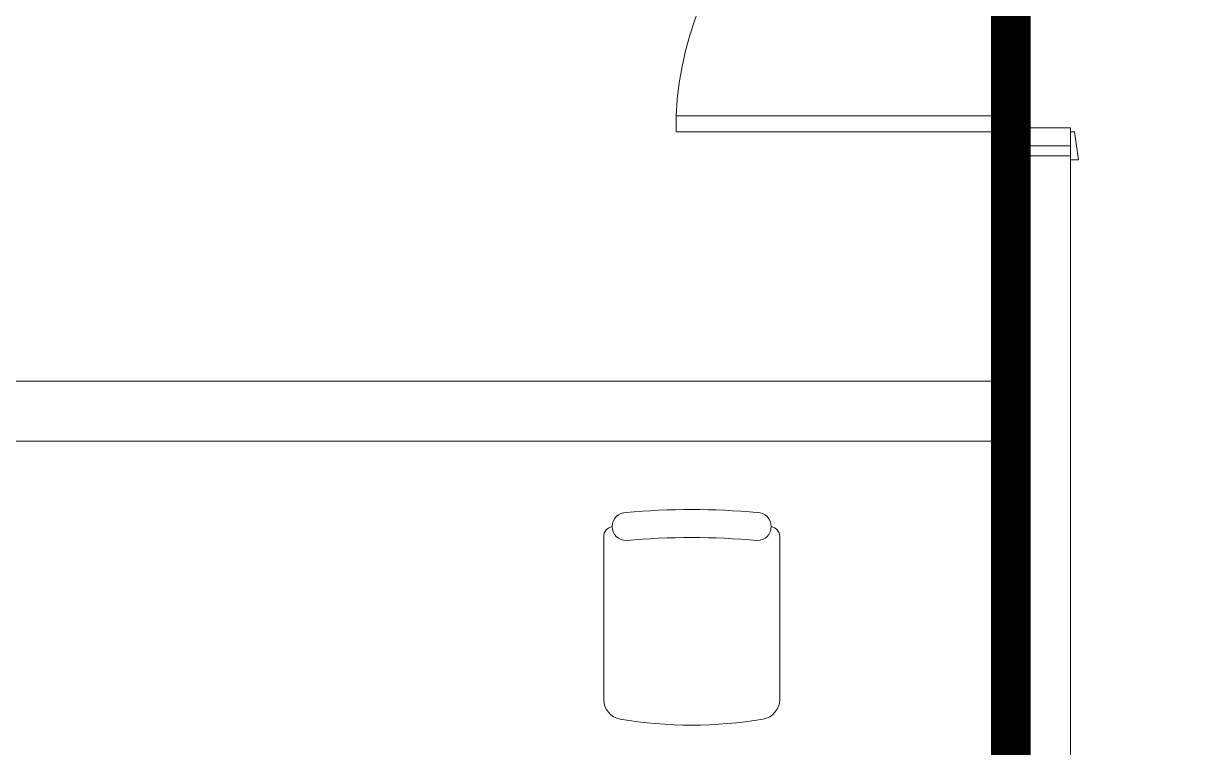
# Model space of a CAD drawing. Header units: metres. Extents: x 75097 to 220695, y -1557923 to -1361206.
# Drawn here: x 145945 to 148874, y -1464820 to -1463006 of the extents above; entities that cross this region are included whole.
import ezdxf

# ---------------------------------------------------------------- set-up
doc = ezdxf.new("R2010")
doc.units = ezdxf.units.M
doc.linetypes.add('DASHED2', pattern=[0.375, 0.25, -0.125])
doc.layers.get('0').update_dxf_attribs({"lineweight": 0})
for name, color, linetype, lineweight in [('A-100 - Copy$0$Medical Equipment and Furniture', 8, 'Continuous', 0), ('A-100 - Copy$0$Walls', 8, 'Continuous', 0), ('A-100 - Copy$0$Wooden Joinery', 8, 'Continuous', 0)]:
    doc.layers.add(name, color=color, linetype=linetype, lineweight=lineweight)
doc.layers.add('E-POWR', color=7, linetype='Continuous', lineweight=9, true_color=0x4e7e3e)

# ---------------------------------------------------------------- blocks, each defined once
blk = doc.blocks.new('A-100 - Copy$0$GF21021-P')
for p, q in [((-0.2207, 0.4756), (-0.2207, 0.0675)), ((0.2205, 0.4756), (0.2205, 0.0675))]:
    blk.add_line(p, q)
for centre, radius, start, end in [((-0.0001, -0.5295), 1.0695, 80.3671, 99.6329), ((-0.1707, 0.4756), 0.05, 99.6329, 180), ((0.1705, 0.4756), 0.05, 0, 80.3671), ((-0.1957, 0.0675), 0.025, 180, 261.4721), ((-0.1643, 0.0425), 0.0351, 90, 270), ((0, 1.8467), 1.7767, 264.6946, 275.3053), ((0.1641, 0.0425), 0.0351, 270, 90), ((0.1955, 0.0675), 0.025, 278.5279, 0), ((0, 1.8314), 1.8314, 264.8532, 275.147)]:
    blk.add_arc(centre, radius, start, end)
blk = doc.blocks.new('A-100 - Copy$0$A$C009F45C9')
at = {"layer": 'A-100 - Copy$0$Wooden Joinery'}
for p, q in [((844, -1650), (754, -1650)), ((724, -1690), (724, -1680)), ((744, -1690), (724, -1690)), ((744, -1690), (744, -1680)), ((844, -1670), (754, -1670)), ((884, -1690), (844, -1690)), ((844, -1700), (844, -1690)), ((854, -1690), (854, -1680)), ((874, -1690), (874, -1680)), ((884, -1700), (884, -1690)), ((724, -1750), (724, -1760)), ((744, -1750), (724, -1750)), ((744, -1750), (744, -1760)), ((844, -1740), (844, -1750)), ((884, -1750), (844, -1750)), ((854, -1750), (854, -1760)), ((874, -1750), (874, -1760)), ((884, -1740), (884, -1750)), ((844, -1770), (754, -1770)), ((844, -1790), (754, -1790))]:
    blk.add_line(p, q, dxfattribs=at)
for points in [[(-75, -60), (-85, -60), (-95, 10), (-75, 10)], [(75, -50), (85, -50), (95, 20), (75, 20)], [(75, -100), (914, -100), (914, -60), (75, -60)], [(75, -1700), (914, -1700), (914, -1740), (75, -1740)], [(75, -1700), (914, -1700), (914, -1740), (75, -1740)], [(-75, -1740), (-85, -1740), (-95, -1810), (-75, -1810)], [(75, -1750), (85, -1750), (95, -1820), (75, -1820)]]:
    blk.add_lwpolyline(points, close=True, dxfattribs=at)
for points in [[(75, -25), (-75, -25), (-75, 0), (75, 0), (75, -25)], [(75, -25), (75, -60), (35, -60), (35, -70), (-75, -70), (-75, -25), (75, -25)], [(75, -1775), (75, -1740), (35, -1740), (35, -1730), (-75, -1730), (-75, -1775), (75, -1775)], [(75, -1775), (-75, -1775), (-75, -1800), (75, -1800), (75, -1775)]]:
    blk.add_lwpolyline(points, dxfattribs=at)
for centre, radius, start, end in [((75, -60), 840, 270, 357.2706), ((75, -1740), 840, 2.7294, 90), ((754, -1680), 30, 90, 180), ((844, -1680), 30, 0, 90), ((754, -1680), 10, 90, 180), ((844, -1680), 10, 0, 90), ((754, -1760), 30, 180, 270), ((754, -1760), 10, 180, 270), ((844, -1760), 10, 270, 0), ((844, -1760), 30, 270, 0)]:
    blk.add_arc(centre, radius, start, end, dxfattribs=at)
blk = doc.blocks.new('A-100 - Copy')
at = {"layer": 'A-100 - Copy$0$Walls'}
for p, q in [((148420.5, -1463337.7, 0), (148570.5, -1463337.7, 0)), ((148570.5, -1466832.7, 0), (148570.5, -1463337.7, 0)), ((143638.3, -1464052.7, 0), (148420.5, -1464052.7, 0)), ((148420.5, -1464052.7, 0), (148420.5, -1466982.7, 0))]:
    blk.add_line(p, q, dxfattribs=at)
at = {"layer": 'A-100 - Copy$0$Walls', "elevation": 0}
blk.add_lwpolyline([(143638.3, -1463902.7), (148420.5, -1463902.7), (148420.5, -1463337.7)], dxfattribs=at)
at = {"layer": 'A-100 - Copy$0$Medical Equipment and Furniture', "xscale": 1000, "yscale": 1000, "zscale": 1000, "rotation": 179.9999999999999}
blk.add_blockref('A-100 - Copy$0$GF21021-P', (147620.4, -1464224, 0), dxfattribs=at)
at = {"layer": 'A-100 - Copy$0$Wooden Joinery', "rotation": 180}
blk.add_blockref('A-100 - Copy$0$A$C009F45C9', (148495.5, -1463337.7, -2.4), dxfattribs=at)

msp = doc.modelspace()

# ---------------------------------------------------------------- linework, layer by layer
at = {"layer": 'E-POWR', "color": 240, "linetype": 'DASHED2', "ltscale": 500, "true_color": 0xf10e52, "const_width": 100, "elevation": 0}
msp.add_lwpolyline([(159393.3, -1448612.7), (159393.3, -1454972.7), (147820.4, -1454991.2), (147948, -1460991.2), (148420.5, -1460972.7), (148420.5, -1466760.4), (151756.7, -1466760.4), (151498.3, -1475532.7), (159048.3, -1475532.7), (159048.3, -1476893.7), (174041.3, -1476822.7), (174041.3, -1469902.7), (209947.3, -1469902.7), (209947.3, -1454972.7), (173995.3, -1454972.7), (173978.3, -1451323.8), (179573.3, -1451323.8), (179573.3, -1448020.8), (173978.3, -1448045.7)], dxfattribs=at)

# ---------------------------------------------------------------- next in the draw order: block references
msp.add_blockref('A-100 - Copy', (0, 0))

doc.saveas('drawing.dxf')
